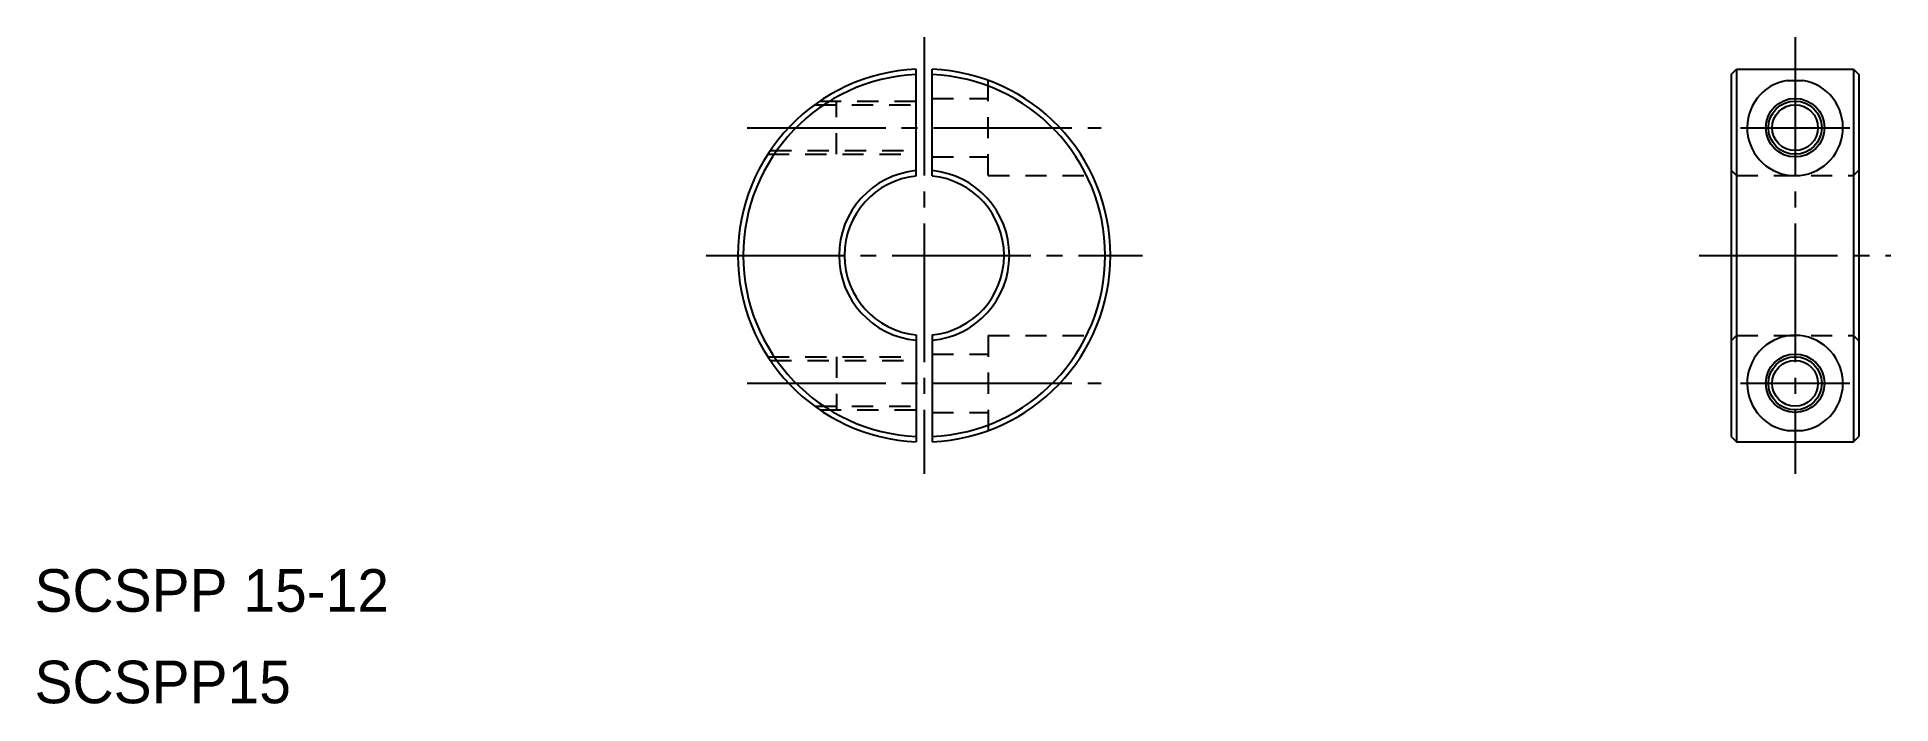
# Model space of a CAD drawing. Extents: x 40 to 214, y 94 to 157.
import ezdxf

# ---------------------------------------------------------------- set-up
doc = ezdxf.new("R2010")
doc.units = 0
doc.linetypes.add('CENTER', pattern=[17.5, 13, -1.5, 1.5, -1.5])
doc.linetypes.add('DASHED', pattern=[3.5, 2, -1.5])
doc.layers.get('0').update_dxf_attribs({"linetype": 'CONTINUOUS'})
doc.layers.add('CENTER', color=1, linetype='CENTER')

msp = doc.modelspace()

# ---------------------------------------------------------------- linework, layer by layer
at = {"color": 7, "linetype": 'CONTINUOUS'}
for p, q in [((122.19, 143.9), (122.19, 153.92)), ((123.69, 143.9), (123.69, 153.92)), ((198.75, 153.43), (199.25, 153.93)), ((198.75, 153.43), (198.75, 119.43)), ((199.25, 153.93), (199.25, 118.93)), ((199.25, 153.93), (210.25, 153.93)), ((210.25, 153.93), (210.25, 118.93)), ((210.25, 153.93), (210.75, 153.43)), ((210.75, 153.43), (210.75, 119.43)), ((204.02, 152.87), (205.49, 152.87)), ((122.19, 128.97), (122.19, 118.95)), ((123.69, 128.97), (123.69, 118.95)), ((198.75, 119.43), (199.25, 118.93)), ((199.25, 118.93), (210.25, 118.93)), ((204.02, 120), (205.49, 120)), ((210.25, 118.93), (210.75, 119.43))]:
    msp.add_line(p, q, dxfattribs=at)
at = {"color": 3, "linetype": 'DASHED'}
for p, q in [((128.94, 143.93), (128.94, 152.87)), ((112.65, 150.58), (122.19, 150.58)), ((113.15, 150.93), (122.19, 150.93)), ((114.69, 145.93), (114.69, 150.93)), ((123.69, 151.18), (128.94, 151.18)), ((108.25, 145.93), (122.19, 145.93)), ((108.48, 146.28), (122.19, 146.28)), ((123.69, 145.68), (128.94, 145.68)), ((128.94, 143.93), (138.76, 143.93)), ((198.75, 144.43), (199.25, 143.93)), ((199.25, 143.93), (210.25, 143.93)), ((210.25, 143.93), (210.75, 144.43)), ((128.94, 128.93), (138.76, 128.93)), ((128.94, 128.93), (128.94, 120)), ((198.75, 128.43), (199.25, 128.93)), ((199.25, 128.93), (210.25, 128.93)), ((210.25, 128.93), (210.75, 128.43)), ((123.69, 127.18), (128.94, 127.18)), ((108.25, 126.93), (122.19, 126.93)), ((108.48, 126.58), (122.19, 126.58)), ((114.69, 126.93), (114.69, 121.93)), ((112.65, 122.28), (122.19, 122.28)), ((113.15, 121.93), (122.19, 121.93)), ((123.69, 121.68), (128.94, 121.68))]:
    msp.add_line(p, q, dxfattribs=at)
msp.add_line((210.75, 136.43), (210.75, 136.43))
at = {"color": 7, "linetype": 'CONTINUOUS'}
for centre in [(204.75, 148.43), (204.75, 124.43)]:
    msp.add_circle(centre, 2.75, dxfattribs=at)
at = {"color": 3, "linetype": 'CONTINUOUS'}
for centre in [(204.75, 148.43), (204.75, 124.43)]:
    msp.add_circle(centre, 2.5, dxfattribs=at)
for centre in [(204.75, 148.43), (204.75, 124.43)]:
    msp.add_circle(centre, 2.15)
at = {"color": 7, "linetype": 'CONTINUOUS'}
for centre, radius, start, end in [((122.94, 136.43), 17.5, 92.4563, 267.5437), ((122.94, 136.43), 17, 92.5286, 267.4714), ((122.94, 136.43), 17.5, 272.4563, 87.5437), ((122.94, 136.43), 17, 272.5286, 87.4714), ((204.75, 148.43), 4.5, 99.4229, 80.5771), ((122.94, 136.43), 8, 95.3794, 264.6206), ((122.94, 136.43), 7.5, 95.7392, 264.2608), ((122.94, 136.43), 8, 275.3794, 84.6206), ((122.94, 136.43), 7.5, 275.7392, 84.2608), ((204.75, 124.43), 4.5, 279.4229, 260.5771)]:
    msp.add_arc(centre, radius, start, end, dxfattribs=at)
at = {"layer": 'CENTER', "color": 1, "linetype": 'CENTER'}
for p, q in [((122.94, 156.93), (122.94, 115.93)), ((204.75, 156.93), (204.75, 115.93)), ((106.32, 148.43), (139.57, 148.43)), ((199.63, 148.43), (209.88, 148.43)), ((102.44, 136.43), (143.44, 136.43)), ((195.75, 136.43), (213.75, 136.43)), ((106.32, 124.43), (139.57, 124.43)), ((199.63, 124.43), (209.88, 124.43))]:
    msp.add_line(p, q, dxfattribs=at)

# ---------------------------------------------------------------- texts
for s, p in [('SCSPP 15-12', (39.36, 102.98)), ('SCSPP15', (39.36, 94.39))]:
    msp.add_text(s, height=4).set_placement(p)

doc.saveas('drawing.dxf')
